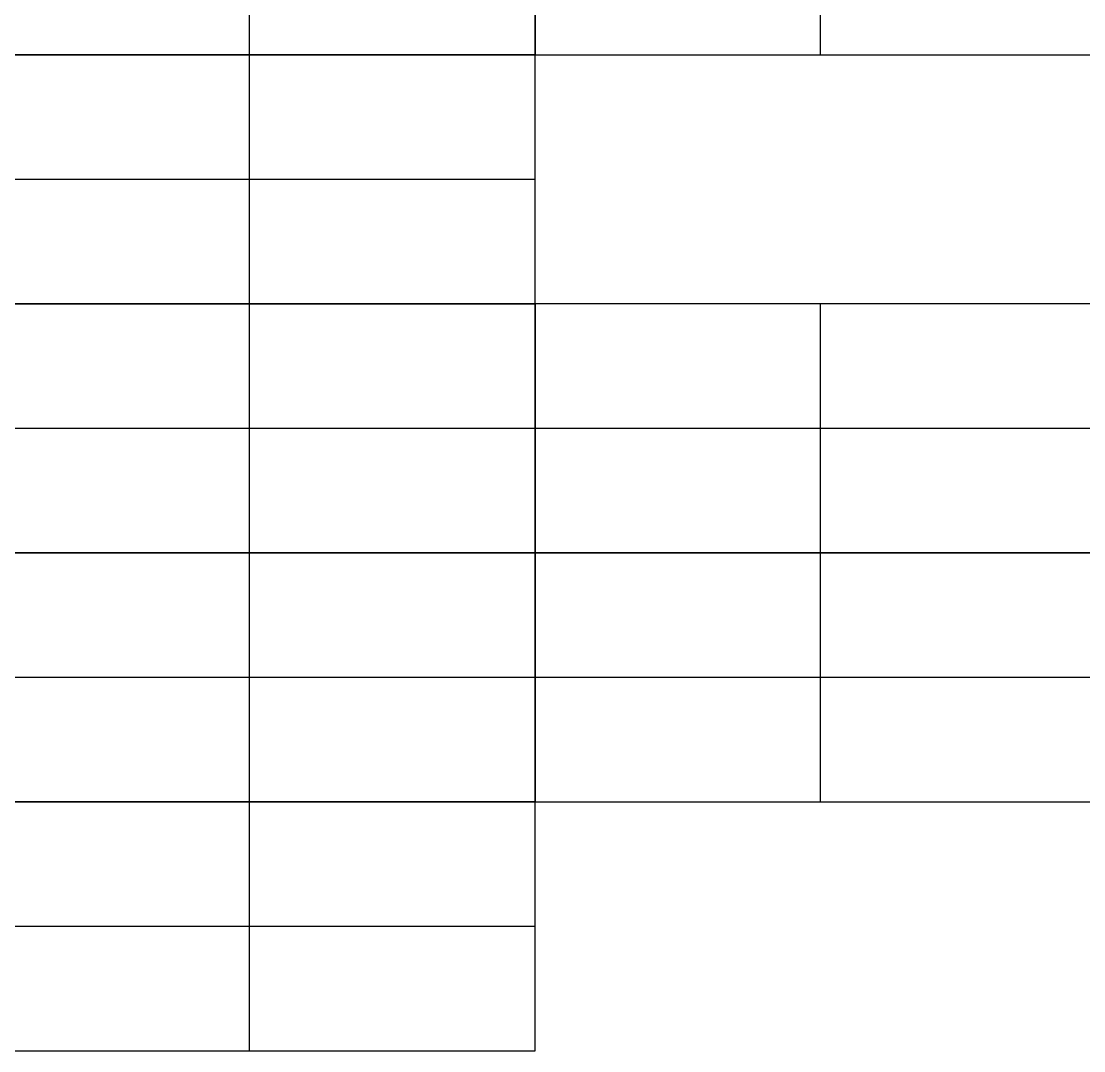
# Model space of a CAD drawing. Header units: millimetres. Extents: x 0.42 to 2.75, y -0.18 to 1.56.
# Drawn here: x 2.4526 to 2.5945, y 0.5652 to 0.7027 of the extents above; entities that cross this region are included whole.
import ezdxf

# ---------------------------------------------------------------- set-up
doc = ezdxf.new("R2010")
doc.units = ezdxf.units.MM
doc.header["$MEASUREMENT"] = 0
doc.layers.add('AZ', color=7, linetype='Continuous', true_color=0x007f00)

msp = doc.modelspace()

# ---------------------------------------------------------------- linework, layer by layer
at = {"layer": 'AZ'}
for p, q in [((2.52127, 0.7315), (2.52127, 0.69825)), ((2.52127, 0.7315, 0.0225), (2.52127, 0.69825, 0.0225)), ((2.52127, 0.69825), (2.52127, 0.7315)), ((2.52127, 0.69825, 0.0225), (2.52127, 0.7315, 0.0225)), ((2.44502, 0.69825), (2.52127, 0.69825)), ((2.44502, 0.69825, 0.0225), (2.52127, 0.69825, 0.0225)), ((2.52127, 0.69825, 0.1575), (2.44502, 0.69825, 0.1575)), ((2.52127, 0.69825, 0.18), (2.44502, 0.69825, 0.18)), ((2.52127, 0.69825, 0.135), (2.44502, 0.69825, 0.135)), ((2.52127, 0.69825, 0.1575), (2.44502, 0.69825, 0.1575)), ((2.52127, 0.69825, 0.1125), (2.44502, 0.69825, 0.1125)), ((2.52127, 0.69825, 0.135), (2.44502, 0.69825, 0.135)), ((2.52127, 0.69825, 0.09), (2.44502, 0.69825, 0.09)), ((2.52127, 0.69825, 0.1125), (2.44502, 0.69825, 0.1125)), ((2.52127, 0.69825, 0.0675), (2.44502, 0.69825, 0.0675)), ((2.52127, 0.69825, 0.09), (2.44502, 0.69825, 0.09)), ((2.52127, 0.69825, 0.045), (2.44502, 0.69825, 0.045)), ((2.52127, 0.69825, 0.0675), (2.44502, 0.69825, 0.0675)), ((2.52127, 0.69825, 0.0225), (2.44502, 0.69825, 0.0225)), ((2.52127, 0.69825, 0.045), (2.44502, 0.69825, 0.045)), ((2.52127, 0.69825), (2.44502, 0.69825)), ((2.52127, 0.69825, 0.0225), (2.44502, 0.69825, 0.0225)), ((2.52127, 0.69825), (2.59752, 0.69825)), ((2.52127, 0.69825, 0.0225), (2.59752, 0.69825, 0.0225)), ((2.52127, 0.69825), (2.52127, 0.69825, 0.0225)), ((2.52127, 0.69825), (2.52127, 0.69825, 0.0225)), ((2.52127, 0.665, 0.1575), (2.52127, 0.69825, 0.1575)), ((2.52127, 0.665, 0.18), (2.52127, 0.69825, 0.18)), ((2.52127, 0.69825, 0.1575), (2.52127, 0.69825, 0.18)), ((2.52127, 0.665, 0.135), (2.52127, 0.69825, 0.135)), ((2.52127, 0.665, 0.1575), (2.52127, 0.69825, 0.1575)), ((2.52127, 0.69825, 0.135), (2.52127, 0.69825, 0.1575)), ((2.52127, 0.665, 0.1125), (2.52127, 0.69825, 0.1125)), ((2.52127, 0.665, 0.135), (2.52127, 0.69825, 0.135)), ((2.52127, 0.69825, 0.1125), (2.52127, 0.69825, 0.135)), ((2.52127, 0.665, 0.09), (2.52127, 0.69825, 0.09)), ((2.52127, 0.665, 0.1125), (2.52127, 0.69825, 0.1125)), ((2.52127, 0.69825, 0.09), (2.52127, 0.69825, 0.1125)), ((2.52127, 0.665, 0.0675), (2.52127, 0.69825, 0.0675)), ((2.52127, 0.665, 0.09), (2.52127, 0.69825, 0.09)), ((2.52127, 0.69825, 0.0675), (2.52127, 0.69825, 0.09)), ((2.52127, 0.665, 0.045), (2.52127, 0.69825, 0.045)), ((2.52127, 0.665, 0.0675), (2.52127, 0.69825, 0.0675)), ((2.52127, 0.69825, 0.045), (2.52127, 0.69825, 0.0675)), ((2.52127, 0.665, 0.0225), (2.52127, 0.69825, 0.0225)), ((2.52127, 0.665, 0.045), (2.52127, 0.69825, 0.045)), ((2.52127, 0.69825, 0.0225), (2.52127, 0.69825, 0.045)), ((2.52127, 0.665), (2.52127, 0.69825)), ((2.52127, 0.665, 0.0225), (2.52127, 0.69825, 0.0225)), ((2.52127, 0.69825), (2.52127, 0.69825, 0.0225)), ((2.44502, 0.665, 0.1575), (2.52127, 0.665, 0.1575)), ((2.44502, 0.665, 0.18), (2.52127, 0.665, 0.18)), ((2.44502, 0.665, 0.135), (2.52127, 0.665, 0.135)), ((2.44502, 0.665, 0.1575), (2.52127, 0.665, 0.1575)), ((2.44502, 0.665, 0.1125), (2.52127, 0.665, 0.1125)), ((2.44502, 0.665, 0.135), (2.52127, 0.665, 0.135)), ((2.44502, 0.665, 0.09), (2.52127, 0.665, 0.09)), ((2.44502, 0.665, 0.1125), (2.52127, 0.665, 0.1125)), ((2.44502, 0.665, 0.0675), (2.52127, 0.665, 0.0675)), ((2.44502, 0.665, 0.09), (2.52127, 0.665, 0.09)), ((2.44502, 0.665, 0.045), (2.52127, 0.665, 0.045)), ((2.44502, 0.665, 0.0675), (2.52127, 0.665, 0.0675)), ((2.44502, 0.665, 0.0225), (2.52127, 0.665, 0.0225)), ((2.44502, 0.665, 0.045), (2.52127, 0.665, 0.045)), ((2.44502, 0.665), (2.52127, 0.665)), ((2.44502, 0.665, 0.0225), (2.52127, 0.665, 0.0225)), ((2.52127, 0.665, 0.1575), (2.44502, 0.665, 0.1575)), ((2.52127, 0.665, 0.18), (2.44502, 0.665, 0.18)), ((2.52127, 0.665, 0.135), (2.44502, 0.665, 0.135)), ((2.52127, 0.665, 0.1575), (2.44502, 0.665, 0.1575)), ((2.52127, 0.665, 0.1125), (2.44502, 0.665, 0.1125)), ((2.52127, 0.665, 0.135), (2.44502, 0.665, 0.135)), ((2.52127, 0.665, 0.09), (2.44502, 0.665, 0.09)), ((2.52127, 0.665, 0.1125), (2.44502, 0.665, 0.1125)), ((2.52127, 0.665, 0.0675), (2.44502, 0.665, 0.0675)), ((2.52127, 0.665, 0.09), (2.44502, 0.665, 0.09)), ((2.52127, 0.665, 0.045), (2.44502, 0.665, 0.045)), ((2.52127, 0.665, 0.0675), (2.44502, 0.665, 0.0675)), ((2.52127, 0.665, 0.0225), (2.44502, 0.665, 0.0225)), ((2.52127, 0.665, 0.045), (2.44502, 0.665, 0.045)), ((2.52127, 0.665), (2.44502, 0.665)), ((2.52127, 0.665, 0.0225), (2.44502, 0.665, 0.0225)), ((2.59752, 0.665), (2.52127, 0.665)), ((2.52127, 0.665), (2.52127, 0.63175)), ((2.59752, 0.665, 0.0225), (2.52127, 0.665, 0.0225)), ((2.52127, 0.665, 0.0225), (2.52127, 0.63175, 0.0225)), ((2.52127, 0.665), (2.52127, 0.665, 0.0225)), ((2.52127, 0.665, 0.1575), (2.52127, 0.665, 0.18)), ((2.52127, 0.665, 0.135), (2.52127, 0.665, 0.1575)), ((2.52127, 0.665, 0.1125), (2.52127, 0.665, 0.135)), ((2.52127, 0.665, 0.09), (2.52127, 0.665, 0.1125)), ((2.52127, 0.665, 0.0675), (2.52127, 0.665, 0.09)), ((2.52127, 0.665, 0.045), (2.52127, 0.665, 0.0675)), ((2.52127, 0.665, 0.0225), (2.52127, 0.665, 0.045)), ((2.52127, 0.665), (2.52127, 0.665, 0.0225)), ((2.52127, 0.63175, 0.1575), (2.52127, 0.665, 0.1575)), ((2.52127, 0.63175, 0.18), (2.52127, 0.665, 0.18)), ((2.52127, 0.665, 0.1575), (2.52127, 0.665, 0.18)), ((2.52127, 0.63175, 0.135), (2.52127, 0.665, 0.135)), ((2.52127, 0.63175, 0.1575), (2.52127, 0.665, 0.1575)), ((2.52127, 0.665, 0.135), (2.52127, 0.665, 0.1575)), ((2.52127, 0.63175, 0.1125), (2.52127, 0.665, 0.1125)), ((2.52127, 0.63175, 0.135), (2.52127, 0.665, 0.135)), ((2.52127, 0.665, 0.1125), (2.52127, 0.665, 0.135)), ((2.52127, 0.63175, 0.09), (2.52127, 0.665, 0.09)), ((2.52127, 0.63175, 0.1125), (2.52127, 0.665, 0.1125)), ((2.52127, 0.665, 0.09), (2.52127, 0.665, 0.1125)), ((2.52127, 0.63175, 0.0675), (2.52127, 0.665, 0.0675)), ((2.52127, 0.63175, 0.09), (2.52127, 0.665, 0.09)), ((2.52127, 0.665, 0.0675), (2.52127, 0.665, 0.09)), ((2.52127, 0.63175, 0.045), (2.52127, 0.665, 0.045)), ((2.52127, 0.63175, 0.0675), (2.52127, 0.665, 0.0675)), ((2.52127, 0.665, 0.045), (2.52127, 0.665, 0.0675)), ((2.52127, 0.63175, 0.0225), (2.52127, 0.665, 0.0225)), ((2.52127, 0.63175, 0.045), (2.52127, 0.665, 0.045)), ((2.52127, 0.665, 0.0225), (2.52127, 0.665, 0.045)), ((2.52127, 0.63175), (2.52127, 0.665)), ((2.52127, 0.63175, 0.0225), (2.52127, 0.665, 0.0225)), ((2.52127, 0.665), (2.52127, 0.665, 0.0225)), ((2.44502, 0.63175, 0.1575), (2.52127, 0.63175, 0.1575)), ((2.44502, 0.63175, 0.18), (2.52127, 0.63175, 0.18)), ((2.44502, 0.63175, 0.135), (2.52127, 0.63175, 0.135)), ((2.44502, 0.63175, 0.1575), (2.52127, 0.63175, 0.1575)), ((2.44502, 0.63175, 0.1125), (2.52127, 0.63175, 0.1125)), ((2.44502, 0.63175, 0.135), (2.52127, 0.63175, 0.135)), ((2.44502, 0.63175, 0.09), (2.52127, 0.63175, 0.09)), ((2.44502, 0.63175, 0.1125), (2.52127, 0.63175, 0.1125)), ((2.44502, 0.63175, 0.0675), (2.52127, 0.63175, 0.0675)), ((2.44502, 0.63175, 0.09), (2.52127, 0.63175, 0.09)), ((2.44502, 0.63175, 0.045), (2.52127, 0.63175, 0.045)), ((2.44502, 0.63175, 0.0675), (2.52127, 0.63175, 0.0675)), ((2.44502, 0.63175, 0.0225), (2.52127, 0.63175, 0.0225)), ((2.44502, 0.63175, 0.045), (2.52127, 0.63175, 0.045)), ((2.44502, 0.63175), (2.52127, 0.63175)), ((2.44502, 0.63175, 0.0225), (2.52127, 0.63175, 0.0225)), ((2.52127, 0.63175, 0.09), (2.44502, 0.63175, 0.09)), ((2.52127, 0.63175, 0.1125), (2.44502, 0.63175, 0.1125)), ((2.52127, 0.63175, 0.0675), (2.44502, 0.63175, 0.0675)), ((2.52127, 0.63175, 0.09), (2.44502, 0.63175, 0.09)), ((2.52127, 0.63175, 0.045), (2.44502, 0.63175, 0.045)), ((2.52127, 0.63175, 0.0675), (2.44502, 0.63175, 0.0675)), ((2.52127, 0.63175, 0.0225), (2.44502, 0.63175, 0.0225)), ((2.52127, 0.63175, 0.045), (2.44502, 0.63175, 0.045)), ((2.52127, 0.63175), (2.44502, 0.63175)), ((2.52127, 0.63175, 0.0225), (2.44502, 0.63175, 0.0225)), ((2.52127, 0.63175), (2.59752, 0.63175)), ((2.52127, 0.63175, 0.0225), (2.59752, 0.63175, 0.0225)), ((2.52127, 0.63175), (2.52127, 0.63175, 0.0225)), ((2.59752, 0.63175), (2.52127, 0.63175)), ((2.52127, 0.63175), (2.52127, 0.5985)), ((2.59752, 0.63175, 0.0225), (2.52127, 0.63175, 0.0225)), ((2.52127, 0.63175, 0.0225), (2.52127, 0.5985, 0.0225)), ((2.52127, 0.63175), (2.52127, 0.63175, 0.0225)), ((2.52127, 0.63175, 0.1575), (2.52127, 0.63175, 0.18)), ((2.52127, 0.63175, 0.135), (2.52127, 0.63175, 0.1575)), ((2.52127, 0.63175, 0.1125), (2.52127, 0.63175, 0.135)), ((2.52127, 0.63175, 0.09), (2.52127, 0.63175, 0.1125)), ((2.52127, 0.63175, 0.0675), (2.52127, 0.63175, 0.09)), ((2.52127, 0.63175, 0.045), (2.52127, 0.63175, 0.0675)), ((2.52127, 0.63175, 0.0225), (2.52127, 0.63175, 0.045)), ((2.52127, 0.63175), (2.52127, 0.63175, 0.0225)), ((2.52127, 0.5985, 0.09), (2.52127, 0.63175, 0.09)), ((2.52127, 0.5985, 0.1125), (2.52127, 0.63175, 0.1125)), ((2.52127, 0.63175, 0.09), (2.52127, 0.63175, 0.1125)), ((2.52127, 0.5985, 0.0675), (2.52127, 0.63175, 0.0675)), ((2.52127, 0.5985, 0.09), (2.52127, 0.63175, 0.09)), ((2.52127, 0.63175, 0.0675), (2.52127, 0.63175, 0.09)), ((2.52127, 0.5985, 0.045), (2.52127, 0.63175, 0.045)), ((2.52127, 0.5985, 0.0675), (2.52127, 0.63175, 0.0675)), ((2.52127, 0.63175, 0.045), (2.52127, 0.63175, 0.0675)), ((2.52127, 0.5985, 0.0225), (2.52127, 0.63175, 0.0225)), ((2.52127, 0.5985, 0.045), (2.52127, 0.63175, 0.045)), ((2.52127, 0.63175, 0.0225), (2.52127, 0.63175, 0.045)), ((2.52127, 0.5985), (2.52127, 0.63175)), ((2.52127, 0.5985, 0.0225), (2.52127, 0.63175, 0.0225)), ((2.52127, 0.63175), (2.52127, 0.63175, 0.0225)), ((2.44502, 0.5985, 0.09), (2.52127, 0.5985, 0.09)), ((2.44502, 0.5985, 0.1125), (2.52127, 0.5985, 0.1125)), ((2.44502, 0.5985, 0.0675), (2.52127, 0.5985, 0.0675)), ((2.44502, 0.5985, 0.09), (2.52127, 0.5985, 0.09)), ((2.44502, 0.5985, 0.045), (2.52127, 0.5985, 0.045)), ((2.44502, 0.5985, 0.0675), (2.52127, 0.5985, 0.0675)), ((2.44502, 0.5985, 0.0225), (2.52127, 0.5985, 0.0225)), ((2.44502, 0.5985, 0.045), (2.52127, 0.5985, 0.045)), ((2.44502, 0.5985), (2.52127, 0.5985)), ((2.44502, 0.5985, 0.0225), (2.52127, 0.5985, 0.0225)), ((2.52127, 0.5985, 0.0225), (2.44502, 0.5985, 0.0225)), ((2.52127, 0.5985, 0.045), (2.44502, 0.5985, 0.045)), ((2.52127, 0.5985), (2.44502, 0.5985)), ((2.52127, 0.5985, 0.0225), (2.44502, 0.5985, 0.0225)), ((2.52127, 0.5985), (2.59752, 0.5985)), ((2.52127, 0.5985, 0.0225), (2.59752, 0.5985, 0.0225)), ((2.52127, 0.5985), (2.52127, 0.5985, 0.0225)), ((2.52127, 0.5985, 0.09), (2.52127, 0.5985, 0.1125)), ((2.52127, 0.5985, 0.0675), (2.52127, 0.5985, 0.09)), ((2.52127, 0.5985, 0.045), (2.52127, 0.5985, 0.0675)), ((2.52127, 0.5985, 0.0225), (2.52127, 0.5985, 0.045)), ((2.52127, 0.5985), (2.52127, 0.5985, 0.0225)), ((2.52127, 0.56525, 0.0225), (2.52127, 0.5985, 0.0225)), ((2.52127, 0.56525, 0.045), (2.52127, 0.5985, 0.045)), ((2.52127, 0.5985, 0.0225), (2.52127, 0.5985, 0.045)), ((2.52127, 0.56525), (2.52127, 0.5985)), ((2.52127, 0.56525, 0.0225), (2.52127, 0.5985, 0.0225)), ((2.52127, 0.5985), (2.52127, 0.5985, 0.0225)), ((2.44502, 0.56525, 0.0225), (2.52127, 0.56525, 0.0225)), ((2.44502, 0.56525, 0.045), (2.52127, 0.56525, 0.045)), ((2.44502, 0.56525), (2.52127, 0.56525)), ((2.44502, 0.56525, 0.0225), (2.52127, 0.56525, 0.0225)), ((2.52127, 0.56525, 0.0225), (2.52127, 0.56525, 0.045)), ((2.52127, 0.56525), (2.52127, 0.56525, 0.0225))]:
    msp.add_line(p, q, dxfattribs=at)
for points in [[(2.48314, 0.69825), (2.48314, 0.71488), (2.48314, 0.7315)], [(2.48314, 0.69825, 0.0225), (2.48314, 0.71488, 0.0225), (2.48314, 0.7315, 0.0225)], [(2.52127, 0.7315, 0.01125), (2.52127, 0.71488, 0.01125), (2.52127, 0.69825, 0.01125)], [(2.52127, 0.69825, 0.01125), (2.52127, 0.71488, 0.01125), (2.52127, 0.7315, 0.01125)], [(2.55939, 0.69825), (2.55939, 0.71488), (2.55939, 0.7315)], [(2.55939, 0.69825, 0.0225), (2.55939, 0.71488, 0.0225), (2.55939, 0.7315, 0.0225)], [(2.44502, 0.69825, 0.01125), (2.48314, 0.69825, 0.01125), (2.52127, 0.69825, 0.01125)], [(2.52127, 0.69825, 0.16875), (2.48314, 0.69825, 0.16875), (2.44502, 0.69825, 0.16875)], [(2.52127, 0.69825, 0.14625), (2.48314, 0.69825, 0.14625), (2.44502, 0.69825, 0.14625)], [(2.52127, 0.69825, 0.12375), (2.48314, 0.69825, 0.12375), (2.44502, 0.69825, 0.12375)], [(2.52127, 0.69825, 0.10125), (2.48314, 0.69825, 0.10125), (2.44502, 0.69825, 0.10125)], [(2.52127, 0.69825, 0.07875), (2.48314, 0.69825, 0.07875), (2.44502, 0.69825, 0.07875)], [(2.52127, 0.69825, 0.05625), (2.48314, 0.69825, 0.05625), (2.44502, 0.69825, 0.05625)], [(2.52127, 0.69825, 0.03375), (2.48314, 0.69825, 0.03375), (2.44502, 0.69825, 0.03375)], [(2.52127, 0.69825, 0.01125), (2.48314, 0.69825, 0.01125), (2.44502, 0.69825, 0.01125)], [(2.48314, 0.69825), (2.48314, 0.69825, 0.01125), (2.48314, 0.69825, 0.0225)], [(2.48314, 0.69825, 0.1575), (2.48314, 0.69825, 0.16875), (2.48314, 0.69825, 0.18)], [(2.48314, 0.665, 0.1575), (2.48314, 0.68163, 0.1575), (2.48314, 0.69825, 0.1575)], [(2.48314, 0.665, 0.18), (2.48314, 0.68163, 0.18), (2.48314, 0.69825, 0.18)], [(2.48314, 0.69825, 0.135), (2.48314, 0.69825, 0.14625), (2.48314, 0.69825, 0.1575)], [(2.48314, 0.665, 0.135), (2.48314, 0.68163, 0.135), (2.48314, 0.69825, 0.135)], [(2.48314, 0.665, 0.1575), (2.48314, 0.68163, 0.1575), (2.48314, 0.69825, 0.1575)], [(2.48314, 0.69825, 0.1125), (2.48314, 0.69825, 0.12375), (2.48314, 0.69825, 0.135)], [(2.48314, 0.665, 0.1125), (2.48314, 0.68163, 0.1125), (2.48314, 0.69825, 0.1125)], [(2.48314, 0.665, 0.135), (2.48314, 0.68163, 0.135), (2.48314, 0.69825, 0.135)], [(2.48314, 0.69825, 0.09), (2.48314, 0.69825, 0.10125), (2.48314, 0.69825, 0.1125)], [(2.48314, 0.665, 0.09), (2.48314, 0.68163, 0.09), (2.48314, 0.69825, 0.09)], [(2.48314, 0.665, 0.1125), (2.48314, 0.68163, 0.1125), (2.48314, 0.69825, 0.1125)], [(2.48314, 0.69825, 0.0675), (2.48314, 0.69825, 0.07875), (2.48314, 0.69825, 0.09)], [(2.48314, 0.665, 0.0675), (2.48314, 0.68163, 0.0675), (2.48314, 0.69825, 0.0675)], [(2.48314, 0.665, 0.09), (2.48314, 0.68163, 0.09), (2.48314, 0.69825, 0.09)], [(2.48314, 0.69825, 0.045), (2.48314, 0.69825, 0.05625), (2.48314, 0.69825, 0.0675)], [(2.48314, 0.665, 0.045), (2.48314, 0.68163, 0.045), (2.48314, 0.69825, 0.045)], [(2.48314, 0.665, 0.0675), (2.48314, 0.68163, 0.0675), (2.48314, 0.69825, 0.0675)], [(2.48314, 0.69825, 0.0225), (2.48314, 0.69825, 0.03375), (2.48314, 0.69825, 0.045)], [(2.48314, 0.665, 0.0225), (2.48314, 0.68163, 0.0225), (2.48314, 0.69825, 0.0225)], [(2.48314, 0.665, 0.045), (2.48314, 0.68163, 0.045), (2.48314, 0.69825, 0.045)], [(2.48314, 0.69825), (2.48314, 0.69825, 0.01125), (2.48314, 0.69825, 0.0225)], [(2.48314, 0.665), (2.48314, 0.68163), (2.48314, 0.69825)], [(2.48314, 0.665, 0.0225), (2.48314, 0.68163, 0.0225), (2.48314, 0.69825, 0.0225)], [(2.52127, 0.69825, 0.01125), (2.55939, 0.69825, 0.01125), (2.59752, 0.69825, 0.01125)], [(2.52127, 0.665, 0.16875), (2.52127, 0.68163, 0.16875), (2.52127, 0.69825, 0.16875)], [(2.52127, 0.665, 0.14625), (2.52127, 0.68163, 0.14625), (2.52127, 0.69825, 0.14625)], [(2.52127, 0.665, 0.12375), (2.52127, 0.68163, 0.12375), (2.52127, 0.69825, 0.12375)], [(2.52127, 0.665, 0.10125), (2.52127, 0.68163, 0.10125), (2.52127, 0.69825, 0.10125)], [(2.52127, 0.665, 0.07875), (2.52127, 0.68163, 0.07875), (2.52127, 0.69825, 0.07875)], [(2.52127, 0.665, 0.05625), (2.52127, 0.68163, 0.05625), (2.52127, 0.69825, 0.05625)], [(2.52127, 0.665, 0.03375), (2.52127, 0.68163, 0.03375), (2.52127, 0.69825, 0.03375)], [(2.52127, 0.665, 0.01125), (2.52127, 0.68163, 0.01125), (2.52127, 0.69825, 0.01125)], [(2.55939, 0.69825), (2.55939, 0.69825, 0.01125), (2.55939, 0.69825, 0.0225)], [(2.44502, 0.68163, 0.1575), (2.48314, 0.68163, 0.1575), (2.52127, 0.68163, 0.1575)], [(2.44502, 0.68163, 0.18), (2.48314, 0.68163, 0.18), (2.52127, 0.68163, 0.18)], [(2.44502, 0.68163, 0.135), (2.48314, 0.68163, 0.135), (2.52127, 0.68163, 0.135)], [(2.44502, 0.68163, 0.1575), (2.48314, 0.68163, 0.1575), (2.52127, 0.68163, 0.1575)], [(2.44502, 0.68163, 0.1125), (2.48314, 0.68163, 0.1125), (2.52127, 0.68163, 0.1125)], [(2.44502, 0.68163, 0.135), (2.48314, 0.68163, 0.135), (2.52127, 0.68163, 0.135)], [(2.44502, 0.68163, 0.09), (2.48314, 0.68163, 0.09), (2.52127, 0.68163, 0.09)], [(2.44502, 0.68163, 0.1125), (2.48314, 0.68163, 0.1125), (2.52127, 0.68163, 0.1125)], [(2.44502, 0.68163, 0.0675), (2.48314, 0.68163, 0.0675), (2.52127, 0.68163, 0.0675)], [(2.44502, 0.68163, 0.09), (2.48314, 0.68163, 0.09), (2.52127, 0.68163, 0.09)], [(2.44502, 0.68163, 0.045), (2.48314, 0.68163, 0.045), (2.52127, 0.68163, 0.045)], [(2.44502, 0.68163, 0.0675), (2.48314, 0.68163, 0.0675), (2.52127, 0.68163, 0.0675)], [(2.44502, 0.68163, 0.0225), (2.48314, 0.68163, 0.0225), (2.52127, 0.68163, 0.0225)], [(2.44502, 0.68163, 0.045), (2.48314, 0.68163, 0.045), (2.52127, 0.68163, 0.045)], [(2.44502, 0.68163), (2.48314, 0.68163), (2.52127, 0.68163)], [(2.44502, 0.68163, 0.0225), (2.48314, 0.68163, 0.0225), (2.52127, 0.68163, 0.0225)], [(2.52127, 0.68163, 0.1575), (2.52127, 0.68163, 0.16875), (2.52127, 0.68163, 0.18)], [(2.52127, 0.68163, 0.135), (2.52127, 0.68163, 0.14625), (2.52127, 0.68163, 0.1575)], [(2.52127, 0.68163, 0.1125), (2.52127, 0.68163, 0.12375), (2.52127, 0.68163, 0.135)], [(2.52127, 0.68163, 0.09), (2.52127, 0.68163, 0.10125), (2.52127, 0.68163, 0.1125)], [(2.52127, 0.68163, 0.0675), (2.52127, 0.68163, 0.07875), (2.52127, 0.68163, 0.09)], [(2.52127, 0.68163, 0.045), (2.52127, 0.68163, 0.05625), (2.52127, 0.68163, 0.0675)], [(2.52127, 0.68163, 0.0225), (2.52127, 0.68163, 0.03375), (2.52127, 0.68163, 0.045)], [(2.52127, 0.68163), (2.52127, 0.68163, 0.01125), (2.52127, 0.68163, 0.0225)], [(2.44502, 0.665, 0.16875), (2.48314, 0.665, 0.16875), (2.52127, 0.665, 0.16875)], [(2.44502, 0.665, 0.14625), (2.48314, 0.665, 0.14625), (2.52127, 0.665, 0.14625)], [(2.44502, 0.665, 0.12375), (2.48314, 0.665, 0.12375), (2.52127, 0.665, 0.12375)], [(2.44502, 0.665, 0.10125), (2.48314, 0.665, 0.10125), (2.52127, 0.665, 0.10125)], [(2.44502, 0.665, 0.07875), (2.48314, 0.665, 0.07875), (2.52127, 0.665, 0.07875)], [(2.44502, 0.665, 0.05625), (2.48314, 0.665, 0.05625), (2.52127, 0.665, 0.05625)], [(2.44502, 0.665, 0.03375), (2.48314, 0.665, 0.03375), (2.52127, 0.665, 0.03375)], [(2.44502, 0.665, 0.01125), (2.48314, 0.665, 0.01125), (2.52127, 0.665, 0.01125)], [(2.52127, 0.665, 0.16875), (2.48314, 0.665, 0.16875), (2.44502, 0.665, 0.16875)], [(2.52127, 0.665, 0.14625), (2.48314, 0.665, 0.14625), (2.44502, 0.665, 0.14625)], [(2.52127, 0.665, 0.12375), (2.48314, 0.665, 0.12375), (2.44502, 0.665, 0.12375)], [(2.52127, 0.665, 0.10125), (2.48314, 0.665, 0.10125), (2.44502, 0.665, 0.10125)], [(2.52127, 0.665, 0.07875), (2.48314, 0.665, 0.07875), (2.44502, 0.665, 0.07875)], [(2.52127, 0.665, 0.05625), (2.48314, 0.665, 0.05625), (2.44502, 0.665, 0.05625)], [(2.52127, 0.665, 0.03375), (2.48314, 0.665, 0.03375), (2.44502, 0.665, 0.03375)], [(2.52127, 0.665, 0.01125), (2.48314, 0.665, 0.01125), (2.44502, 0.665, 0.01125)], [(2.48314, 0.665, 0.1575), (2.48314, 0.665, 0.16875), (2.48314, 0.665, 0.18)], [(2.48314, 0.665, 0.135), (2.48314, 0.665, 0.14625), (2.48314, 0.665, 0.1575)], [(2.48314, 0.665, 0.1125), (2.48314, 0.665, 0.12375), (2.48314, 0.665, 0.135)], [(2.48314, 0.665, 0.09), (2.48314, 0.665, 0.10125), (2.48314, 0.665, 0.1125)], [(2.48314, 0.665, 0.0675), (2.48314, 0.665, 0.07875), (2.48314, 0.665, 0.09)], [(2.48314, 0.665, 0.045), (2.48314, 0.665, 0.05625), (2.48314, 0.665, 0.0675)], [(2.48314, 0.665, 0.0225), (2.48314, 0.665, 0.03375), (2.48314, 0.665, 0.045)], [(2.48314, 0.665), (2.48314, 0.665, 0.01125), (2.48314, 0.665, 0.0225)], [(2.48314, 0.665, 0.1575), (2.48314, 0.665, 0.16875), (2.48314, 0.665, 0.18)], [(2.48314, 0.63175, 0.1575), (2.48314, 0.64838, 0.1575), (2.48314, 0.665, 0.1575)], [(2.48314, 0.63175, 0.18), (2.48314, 0.64838, 0.18), (2.48314, 0.665, 0.18)], [(2.48314, 0.665, 0.135), (2.48314, 0.665, 0.14625), (2.48314, 0.665, 0.1575)], [(2.48314, 0.63175, 0.135), (2.48314, 0.64838, 0.135), (2.48314, 0.665, 0.135)], [(2.48314, 0.63175, 0.1575), (2.48314, 0.64838, 0.1575), (2.48314, 0.665, 0.1575)], [(2.48314, 0.665, 0.1125), (2.48314, 0.665, 0.12375), (2.48314, 0.665, 0.135)], [(2.48314, 0.63175, 0.1125), (2.48314, 0.64838, 0.1125), (2.48314, 0.665, 0.1125)], [(2.48314, 0.63175, 0.135), (2.48314, 0.64838, 0.135), (2.48314, 0.665, 0.135)], [(2.48314, 0.665, 0.09), (2.48314, 0.665, 0.10125), (2.48314, 0.665, 0.1125)], [(2.48314, 0.63175, 0.09), (2.48314, 0.64838, 0.09), (2.48314, 0.665, 0.09)], [(2.48314, 0.63175, 0.1125), (2.48314, 0.64838, 0.1125), (2.48314, 0.665, 0.1125)], [(2.48314, 0.665, 0.0675), (2.48314, 0.665, 0.07875), (2.48314, 0.665, 0.09)], [(2.48314, 0.63175, 0.0675), (2.48314, 0.64838, 0.0675), (2.48314, 0.665, 0.0675)], [(2.48314, 0.63175, 0.09), (2.48314, 0.64838, 0.09), (2.48314, 0.665, 0.09)], [(2.48314, 0.665, 0.045), (2.48314, 0.665, 0.05625), (2.48314, 0.665, 0.0675)], [(2.48314, 0.63175, 0.045), (2.48314, 0.64838, 0.045), (2.48314, 0.665, 0.045)], [(2.48314, 0.63175, 0.0675), (2.48314, 0.64838, 0.0675), (2.48314, 0.665, 0.0675)], [(2.48314, 0.665, 0.0225), (2.48314, 0.665, 0.03375), (2.48314, 0.665, 0.045)], [(2.48314, 0.63175, 0.0225), (2.48314, 0.64838, 0.0225), (2.48314, 0.665, 0.0225)], [(2.48314, 0.63175, 0.045), (2.48314, 0.64838, 0.045), (2.48314, 0.665, 0.045)], [(2.48314, 0.665), (2.48314, 0.665, 0.01125), (2.48314, 0.665, 0.0225)], [(2.48314, 0.63175), (2.48314, 0.64838), (2.48314, 0.665)], [(2.48314, 0.63175, 0.0225), (2.48314, 0.64838, 0.0225), (2.48314, 0.665, 0.0225)], [(2.59752, 0.665, 0.01125), (2.55939, 0.665, 0.01125), (2.52127, 0.665, 0.01125)], [(2.52127, 0.665, 0.01125), (2.52127, 0.64838, 0.01125), (2.52127, 0.63175, 0.01125)], [(2.52127, 0.63175, 0.16875), (2.52127, 0.64838, 0.16875), (2.52127, 0.665, 0.16875)], [(2.52127, 0.63175, 0.14625), (2.52127, 0.64838, 0.14625), (2.52127, 0.665, 0.14625)], [(2.52127, 0.63175, 0.12375), (2.52127, 0.64838, 0.12375), (2.52127, 0.665, 0.12375)], [(2.52127, 0.63175, 0.10125), (2.52127, 0.64838, 0.10125), (2.52127, 0.665, 0.10125)], [(2.52127, 0.63175, 0.07875), (2.52127, 0.64838, 0.07875), (2.52127, 0.665, 0.07875)], [(2.52127, 0.63175, 0.05625), (2.52127, 0.64838, 0.05625), (2.52127, 0.665, 0.05625)], [(2.52127, 0.63175, 0.03375), (2.52127, 0.64838, 0.03375), (2.52127, 0.665, 0.03375)], [(2.52127, 0.63175, 0.01125), (2.52127, 0.64838, 0.01125), (2.52127, 0.665, 0.01125)], [(2.55939, 0.665), (2.55939, 0.665, 0.01125), (2.55939, 0.665, 0.0225)], [(2.55939, 0.63175), (2.55939, 0.64838), (2.55939, 0.665)], [(2.55939, 0.63175, 0.0225), (2.55939, 0.64838, 0.0225), (2.55939, 0.665, 0.0225)], [(2.44502, 0.64838, 0.1575), (2.48314, 0.64838, 0.1575), (2.52127, 0.64838, 0.1575)], [(2.44502, 0.64838, 0.18), (2.48314, 0.64838, 0.18), (2.52127, 0.64838, 0.18)], [(2.44502, 0.64838, 0.135), (2.48314, 0.64838, 0.135), (2.52127, 0.64838, 0.135)], [(2.44502, 0.64838, 0.1575), (2.48314, 0.64838, 0.1575), (2.52127, 0.64838, 0.1575)], [(2.44502, 0.64838, 0.1125), (2.48314, 0.64838, 0.1125), (2.52127, 0.64838, 0.1125)], [(2.44502, 0.64838, 0.135), (2.48314, 0.64838, 0.135), (2.52127, 0.64838, 0.135)], [(2.44502, 0.64838, 0.09), (2.48314, 0.64838, 0.09), (2.52127, 0.64838, 0.09)], [(2.44502, 0.64838, 0.1125), (2.48314, 0.64838, 0.1125), (2.52127, 0.64838, 0.1125)], [(2.44502, 0.64838, 0.0675), (2.48314, 0.64838, 0.0675), (2.52127, 0.64838, 0.0675)], [(2.44502, 0.64838, 0.09), (2.48314, 0.64838, 0.09), (2.52127, 0.64838, 0.09)], [(2.44502, 0.64838, 0.045), (2.48314, 0.64838, 0.045), (2.52127, 0.64838, 0.045)], [(2.44502, 0.64838, 0.0675), (2.48314, 0.64838, 0.0675), (2.52127, 0.64838, 0.0675)], [(2.44502, 0.64838, 0.0225), (2.48314, 0.64838, 0.0225), (2.52127, 0.64838, 0.0225)], [(2.44502, 0.64838, 0.045), (2.48314, 0.64838, 0.045), (2.52127, 0.64838, 0.045)], [(2.44502, 0.64838), (2.48314, 0.64838), (2.52127, 0.64838)], [(2.44502, 0.64838, 0.0225), (2.48314, 0.64838, 0.0225), (2.52127, 0.64838, 0.0225)], [(2.52127, 0.64838), (2.52127, 0.64838, 0.01125), (2.52127, 0.64838, 0.0225)], [(2.52127, 0.64838), (2.55939, 0.64838), (2.59752, 0.64838)], [(2.52127, 0.64838, 0.0225), (2.55939, 0.64838, 0.0225), (2.59752, 0.64838, 0.0225)], [(2.52127, 0.64838, 0.1575), (2.52127, 0.64838, 0.16875), (2.52127, 0.64838, 0.18)], [(2.52127, 0.64838, 0.135), (2.52127, 0.64838, 0.14625), (2.52127, 0.64838, 0.1575)], [(2.52127, 0.64838, 0.1125), (2.52127, 0.64838, 0.12375), (2.52127, 0.64838, 0.135)], [(2.52127, 0.64838, 0.09), (2.52127, 0.64838, 0.10125), (2.52127, 0.64838, 0.1125)], [(2.52127, 0.64838, 0.0675), (2.52127, 0.64838, 0.07875), (2.52127, 0.64838, 0.09)], [(2.52127, 0.64838, 0.045), (2.52127, 0.64838, 0.05625), (2.52127, 0.64838, 0.0675)], [(2.52127, 0.64838, 0.0225), (2.52127, 0.64838, 0.03375), (2.52127, 0.64838, 0.045)], [(2.52127, 0.64838), (2.52127, 0.64838, 0.01125), (2.52127, 0.64838, 0.0225)], [(2.44502, 0.63175, 0.16875), (2.48314, 0.63175, 0.16875), (2.52127, 0.63175, 0.16875)], [(2.44502, 0.63175, 0.14625), (2.48314, 0.63175, 0.14625), (2.52127, 0.63175, 0.14625)], [(2.44502, 0.63175, 0.12375), (2.48314, 0.63175, 0.12375), (2.52127, 0.63175, 0.12375)], [(2.44502, 0.63175, 0.10125), (2.48314, 0.63175, 0.10125), (2.52127, 0.63175, 0.10125)], [(2.44502, 0.63175, 0.07875), (2.48314, 0.63175, 0.07875), (2.52127, 0.63175, 0.07875)], [(2.44502, 0.63175, 0.05625), (2.48314, 0.63175, 0.05625), (2.52127, 0.63175, 0.05625)], [(2.44502, 0.63175, 0.03375), (2.48314, 0.63175, 0.03375), (2.52127, 0.63175, 0.03375)], [(2.44502, 0.63175, 0.01125), (2.48314, 0.63175, 0.01125), (2.52127, 0.63175, 0.01125)], [(2.52127, 0.63175, 0.10125), (2.48314, 0.63175, 0.10125), (2.44502, 0.63175, 0.10125)], [(2.52127, 0.63175, 0.07875), (2.48314, 0.63175, 0.07875), (2.44502, 0.63175, 0.07875)], [(2.52127, 0.63175, 0.05625), (2.48314, 0.63175, 0.05625), (2.44502, 0.63175, 0.05625)], [(2.52127, 0.63175, 0.03375), (2.48314, 0.63175, 0.03375), (2.44502, 0.63175, 0.03375)], [(2.52127, 0.63175, 0.01125), (2.48314, 0.63175, 0.01125), (2.44502, 0.63175, 0.01125)], [(2.48314, 0.63175, 0.1575), (2.48314, 0.63175, 0.16875), (2.48314, 0.63175, 0.18)], [(2.48314, 0.63175, 0.135), (2.48314, 0.63175, 0.14625), (2.48314, 0.63175, 0.1575)], [(2.48314, 0.63175, 0.1125), (2.48314, 0.63175, 0.12375), (2.48314, 0.63175, 0.135)], [(2.48314, 0.63175, 0.09), (2.48314, 0.63175, 0.10125), (2.48314, 0.63175, 0.1125)], [(2.48314, 0.63175, 0.0675), (2.48314, 0.63175, 0.07875), (2.48314, 0.63175, 0.09)], [(2.48314, 0.63175, 0.045), (2.48314, 0.63175, 0.05625), (2.48314, 0.63175, 0.0675)], [(2.48314, 0.63175, 0.0225), (2.48314, 0.63175, 0.03375), (2.48314, 0.63175, 0.045)], [(2.48314, 0.63175), (2.48314, 0.63175, 0.01125), (2.48314, 0.63175, 0.0225)], [(2.48314, 0.63175, 0.09), (2.48314, 0.63175, 0.10125), (2.48314, 0.63175, 0.1125)], [(2.48314, 0.5985, 0.09), (2.48314, 0.61513, 0.09), (2.48314, 0.63175, 0.09)], [(2.48314, 0.5985, 0.1125), (2.48314, 0.61513, 0.1125), (2.48314, 0.63175, 0.1125)], [(2.48314, 0.63175, 0.0675), (2.48314, 0.63175, 0.07875), (2.48314, 0.63175, 0.09)], [(2.48314, 0.5985, 0.0675), (2.48314, 0.61513, 0.0675), (2.48314, 0.63175, 0.0675)], [(2.48314, 0.5985, 0.09), (2.48314, 0.61513, 0.09), (2.48314, 0.63175, 0.09)], [(2.48314, 0.63175, 0.045), (2.48314, 0.63175, 0.05625), (2.48314, 0.63175, 0.0675)], [(2.48314, 0.5985, 0.045), (2.48314, 0.61513, 0.045), (2.48314, 0.63175, 0.045)], [(2.48314, 0.5985, 0.0675), (2.48314, 0.61513, 0.0675), (2.48314, 0.63175, 0.0675)], [(2.48314, 0.63175, 0.0225), (2.48314, 0.63175, 0.03375), (2.48314, 0.63175, 0.045)], [(2.48314, 0.5985, 0.0225), (2.48314, 0.61513, 0.0225), (2.48314, 0.63175, 0.0225)], [(2.48314, 0.5985, 0.045), (2.48314, 0.61513, 0.045), (2.48314, 0.63175, 0.045)], [(2.48314, 0.63175), (2.48314, 0.63175, 0.01125), (2.48314, 0.63175, 0.0225)], [(2.48314, 0.5985), (2.48314, 0.61513), (2.48314, 0.63175)], [(2.48314, 0.5985, 0.0225), (2.48314, 0.61513, 0.0225), (2.48314, 0.63175, 0.0225)], [(2.52127, 0.63175, 0.01125), (2.55939, 0.63175, 0.01125), (2.59752, 0.63175, 0.01125)], [(2.59752, 0.63175, 0.01125), (2.55939, 0.63175, 0.01125), (2.52127, 0.63175, 0.01125)], [(2.52127, 0.63175, 0.01125), (2.52127, 0.61513, 0.01125), (2.52127, 0.5985, 0.01125)], [(2.52127, 0.5985, 0.10125), (2.52127, 0.61513, 0.10125), (2.52127, 0.63175, 0.10125)], [(2.52127, 0.5985, 0.07875), (2.52127, 0.61513, 0.07875), (2.52127, 0.63175, 0.07875)], [(2.52127, 0.5985, 0.05625), (2.52127, 0.61513, 0.05625), (2.52127, 0.63175, 0.05625)], [(2.52127, 0.5985, 0.03375), (2.52127, 0.61513, 0.03375), (2.52127, 0.63175, 0.03375)], [(2.52127, 0.5985, 0.01125), (2.52127, 0.61513, 0.01125), (2.52127, 0.63175, 0.01125)], [(2.55939, 0.63175), (2.55939, 0.63175, 0.01125), (2.55939, 0.63175, 0.0225)], [(2.55939, 0.63175), (2.55939, 0.63175, 0.01125), (2.55939, 0.63175, 0.0225)], [(2.55939, 0.5985), (2.55939, 0.61513), (2.55939, 0.63175)], [(2.55939, 0.5985, 0.0225), (2.55939, 0.61513, 0.0225), (2.55939, 0.63175, 0.0225)], [(2.44502, 0.61513, 0.09), (2.48314, 0.61513, 0.09), (2.52127, 0.61513, 0.09)], [(2.44502, 0.61513, 0.1125), (2.48314, 0.61513, 0.1125), (2.52127, 0.61513, 0.1125)], [(2.44502, 0.61513, 0.0675), (2.48314, 0.61513, 0.0675), (2.52127, 0.61513, 0.0675)], [(2.44502, 0.61513, 0.09), (2.48314, 0.61513, 0.09), (2.52127, 0.61513, 0.09)], [(2.44502, 0.61513, 0.045), (2.48314, 0.61513, 0.045), (2.52127, 0.61513, 0.045)], [(2.44502, 0.61513, 0.0675), (2.48314, 0.61513, 0.0675), (2.52127, 0.61513, 0.0675)], [(2.44502, 0.61513, 0.0225), (2.48314, 0.61513, 0.0225), (2.52127, 0.61513, 0.0225)], [(2.44502, 0.61513, 0.045), (2.48314, 0.61513, 0.045), (2.52127, 0.61513, 0.045)], [(2.44502, 0.61513), (2.48314, 0.61513), (2.52127, 0.61513)], [(2.44502, 0.61513, 0.0225), (2.48314, 0.61513, 0.0225), (2.52127, 0.61513, 0.0225)], [(2.52127, 0.61513), (2.52127, 0.61513, 0.01125), (2.52127, 0.61513, 0.0225)], [(2.52127, 0.61513), (2.55939, 0.61513), (2.59752, 0.61513)], [(2.52127, 0.61513, 0.0225), (2.55939, 0.61513, 0.0225), (2.59752, 0.61513, 0.0225)], [(2.52127, 0.61513, 0.09), (2.52127, 0.61513, 0.10125), (2.52127, 0.61513, 0.1125)], [(2.52127, 0.61513, 0.0675), (2.52127, 0.61513, 0.07875), (2.52127, 0.61513, 0.09)], [(2.52127, 0.61513, 0.045), (2.52127, 0.61513, 0.05625), (2.52127, 0.61513, 0.0675)], [(2.52127, 0.61513, 0.0225), (2.52127, 0.61513, 0.03375), (2.52127, 0.61513, 0.045)], [(2.52127, 0.61513), (2.52127, 0.61513, 0.01125), (2.52127, 0.61513, 0.0225)], [(2.44502, 0.5985, 0.10125), (2.48314, 0.5985, 0.10125), (2.52127, 0.5985, 0.10125)], [(2.44502, 0.5985, 0.07875), (2.48314, 0.5985, 0.07875), (2.52127, 0.5985, 0.07875)], [(2.44502, 0.5985, 0.05625), (2.48314, 0.5985, 0.05625), (2.52127, 0.5985, 0.05625)], [(2.44502, 0.5985, 0.03375), (2.48314, 0.5985, 0.03375), (2.52127, 0.5985, 0.03375)], [(2.44502, 0.5985, 0.01125), (2.48314, 0.5985, 0.01125), (2.52127, 0.5985, 0.01125)], [(2.52127, 0.5985, 0.03375), (2.48314, 0.5985, 0.03375), (2.44502, 0.5985, 0.03375)], [(2.52127, 0.5985, 0.01125), (2.48314, 0.5985, 0.01125), (2.44502, 0.5985, 0.01125)], [(2.48314, 0.5985, 0.09), (2.48314, 0.5985, 0.10125), (2.48314, 0.5985, 0.1125)], [(2.48314, 0.5985, 0.0675), (2.48314, 0.5985, 0.07875), (2.48314, 0.5985, 0.09)], [(2.48314, 0.5985, 0.045), (2.48314, 0.5985, 0.05625), (2.48314, 0.5985, 0.0675)], [(2.48314, 0.5985, 0.0225), (2.48314, 0.5985, 0.03375), (2.48314, 0.5985, 0.045)], [(2.48314, 0.5985), (2.48314, 0.5985, 0.01125), (2.48314, 0.5985, 0.0225)], [(2.48314, 0.5985, 0.0225), (2.48314, 0.5985, 0.03375), (2.48314, 0.5985, 0.045)], [(2.48314, 0.56525, 0.0225), (2.48314, 0.58188, 0.0225), (2.48314, 0.5985, 0.0225)], [(2.48314, 0.56525, 0.045), (2.48314, 0.58188, 0.045), (2.48314, 0.5985, 0.045)], [(2.48314, 0.5985), (2.48314, 0.5985, 0.01125), (2.48314, 0.5985, 0.0225)], [(2.48314, 0.56525), (2.48314, 0.58188), (2.48314, 0.5985)], [(2.48314, 0.56525, 0.0225), (2.48314, 0.58188, 0.0225), (2.48314, 0.5985, 0.0225)], [(2.52127, 0.5985, 0.01125), (2.55939, 0.5985, 0.01125), (2.59752, 0.5985, 0.01125)], [(2.52127, 0.56525, 0.03375), (2.52127, 0.58188, 0.03375), (2.52127, 0.5985, 0.03375)], [(2.52127, 0.56525, 0.01125), (2.52127, 0.58188, 0.01125), (2.52127, 0.5985, 0.01125)], [(2.55939, 0.5985), (2.55939, 0.5985, 0.01125), (2.55939, 0.5985, 0.0225)], [(2.44502, 0.58188, 0.0225), (2.48314, 0.58188, 0.0225), (2.52127, 0.58188, 0.0225)], [(2.44502, 0.58188, 0.045), (2.48314, 0.58188, 0.045), (2.52127, 0.58188, 0.045)], [(2.44502, 0.58188), (2.48314, 0.58188), (2.52127, 0.58188)], [(2.44502, 0.58188, 0.0225), (2.48314, 0.58188, 0.0225), (2.52127, 0.58188, 0.0225)], [(2.52127, 0.58188, 0.0225), (2.52127, 0.58188, 0.03375), (2.52127, 0.58188, 0.045)], [(2.52127, 0.58188), (2.52127, 0.58188, 0.01125), (2.52127, 0.58188, 0.0225)], [(2.44502, 0.56525, 0.03375), (2.48314, 0.56525, 0.03375), (2.52127, 0.56525, 0.03375)], [(2.44502, 0.56525, 0.01125), (2.48314, 0.56525, 0.01125), (2.52127, 0.56525, 0.01125)], [(2.48314, 0.56525, 0.0225), (2.48314, 0.56525, 0.03375), (2.48314, 0.56525, 0.045)], [(2.48314, 0.56525), (2.48314, 0.56525, 0.01125), (2.48314, 0.56525, 0.0225)]]:
    msp.add_open_spline(points, degree=2, dxfattribs=at)

doc.saveas('drawing.dxf')
